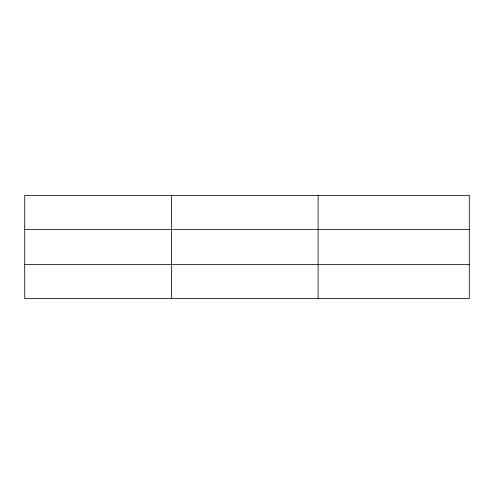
<?xml version="1.0" encoding="UTF-8"?>
<svg xmlns="http://www.w3.org/2000/svg" width="494" height="494" viewBox="0 0 494 494"><rect width="100%" height="100%" fill="white"/><g stroke="black" fill="none" stroke-linecap="round" stroke-linejoin="round"><path stroke-width="0.74" d="M171.418 298.45L171.418 195.55M318.136 298.45L318.136 195.55M24.7 229.506L469.3 229.506M24.7 264.494L469.3 264.494M469.3 195.55L469.3 298.45L24.7 298.45L24.7 195.55L469.3 195.55"/></g></svg>
